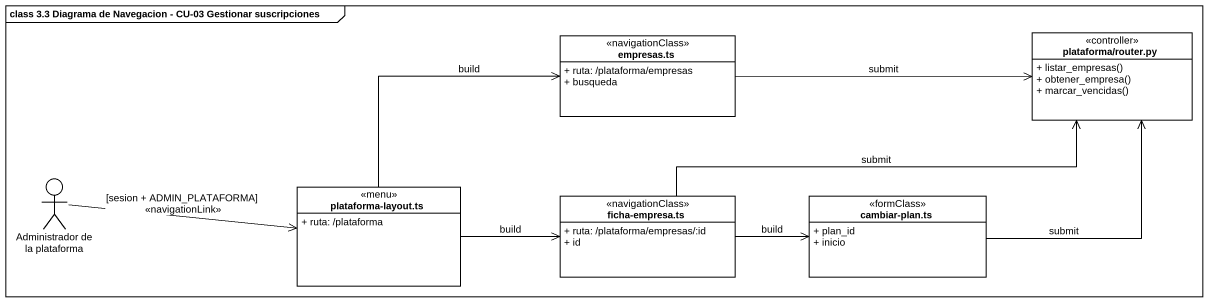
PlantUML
@startuml
mainframe class 3.3 Diagrama de Navegacion - CU-03 Gestionar suscripciones
allowmixing
hide circle
hide empty members
skinparam classAttributeIconSize 0
class "empresas.ts" as empresas_ts <<navigationClass>> {
  + ruta: /plataforma/empresas
  + busqueda
}
class "plataforma/router.py" as plataforma_router_py <<controller>> {
  + listar_empresas()
  + obtener_empresa()
  + marcar_vencidas()
}
actor "Administrador de la plataforma" as Administrador_de_la
class "plataforma-layout.ts" as plataforma_layout_ts <<menu>> {
  + ruta: /plataforma
}
class "ficha-empresa.ts" as ficha_empresa_ts <<navigationClass>> {
  + ruta: /plataforma/empresas/:id
  + id
}
class "cambiar-plan.ts" as cambiar_plan_ts <<formClass>> {
  + plan_id
  + inicio
}
empresas_ts -right-> plataforma_router_py : submit
Administrador_de_la -right-> plataforma_layout_ts : [sesion + ADMIN_PLATAFORMA]\n<<navigationLink>>
plataforma_layout_ts -right-> empresas_ts : build
plataforma_layout_ts -right-> ficha_empresa_ts : build
ficha_empresa_ts -right-> plataforma_router_py : submit
ficha_empresa_ts -right-> cambiar_plan_ts : build
cambiar_plan_ts -up-> plataforma_router_py : submit
@enduml
